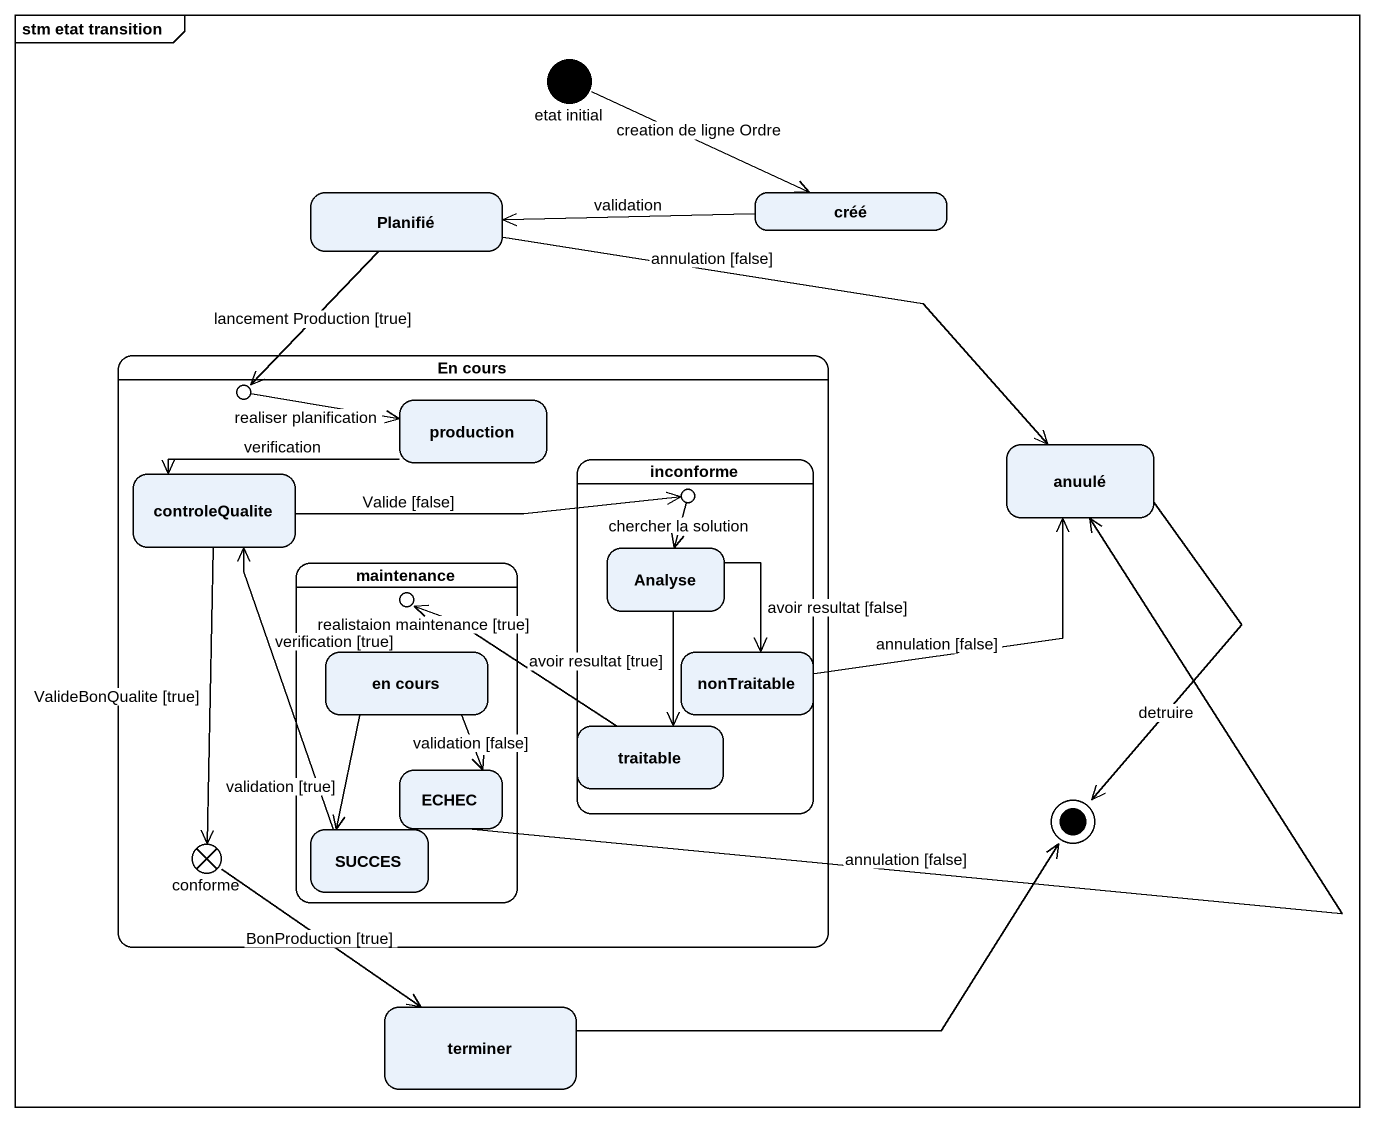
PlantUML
@startuml
mainframe stm etat transition
hide empty description
state "etat initial" as etat_initial <<start>>
state Planifié
state créé
state "En cours" as En_cours {
  state entry1 <<entryPoint>>
  state production
  state inconforme {
    state entry2 <<entryPoint>>
    state Analyse
    state nonTraitable
    state traitable
  }
  state controleQualite
  state maintenance {
    state entry3 <<entryPoint>>
    state "en cours" as en_cours
    state ECHEC
    state SUCCES
  }
  state conforme <<exitPoint>>
}
state anuulé
state terminer
etat_initial -right-> créé : creation de ligne Ordre
Planifié --> entry1 : lancement Production [true]
Planifié -right-> anuulé : annulation [false]
créé -left-> Planifié : validation
entry1 -right-> production : realiser planification
production -left-> controleQualite : verification
controleQualite -right-> entry2 : Valide [false]
controleQualite --> conforme : ValideBonQualite [true]
entry2 --> Analyse : chercher la solution
Analyse --> nonTraitable : avoir resultat [false]
Analyse --> traitable : avoir resultat [true]
en_cours --> ECHEC : validation [false]
en_cours --> SUCCES : validation [true]
nonTraitable -up-> anuulé : annulation [false]
traitable -up-> entry3 : realistaion maintenance [true]
ECHEC -right-> anuulé : annulation [false]
conforme --> terminer : BonProduction [true]
SUCCES -up-> controleQualite : verification [true]
anuulé --> [*] : detruire
terminer -right-> [*]
@enduml
